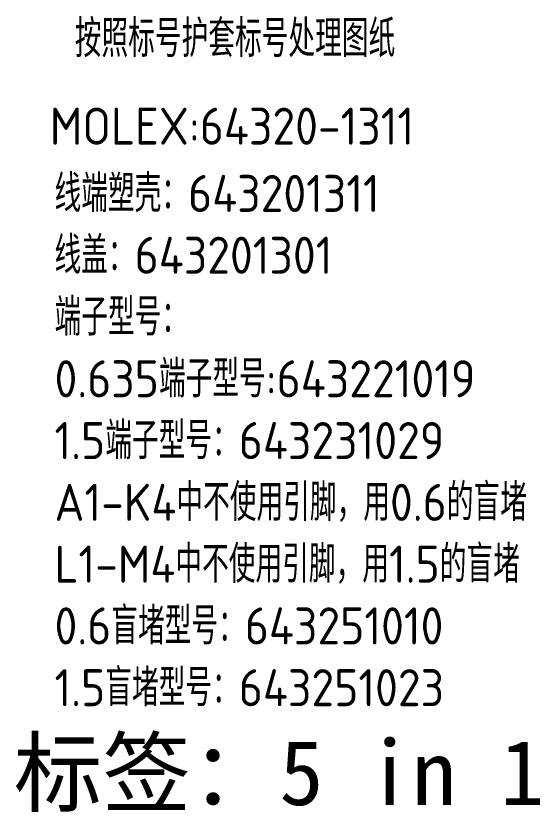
# Model space of a CAD drawing. Header units: millimetres. Extents: x 62 to 1873, y 998 to 1938.
# Drawn here: x 1106.79 to 1135.06, y 1433.19 to 1476.16 of the extents above; entities that cross this region are included whole.
import ezdxf

# ---------------------------------------------------------------- set-up
doc = ezdxf.new("R2010")
doc.units = ezdxf.units.MM
doc.layers.add('AM60', color=3, linetype='Continuous', lineweight=25)
doc.styles.get("Standard").update_dxf_attribs({"font": 'arial.ttf'})

msp = doc.modelspace()

# ---------------------------------------------------------------- texts
at = {"layer": 'AM60', "attachment_point": 1}
for s, width, insert, char_height in [('{\\Fisocp,gbcbig|c134;\\C3;按照标号护套标号处理图纸}', 36.31, (1109.967, 1475.942), 2), ('{\\Fisocp,gbcbig|c134;\\C3;MOLEX:64320-1311}', 36.31, (1108.622, 1471.213), 2), ('{\\fSimSun|b0|i0|c134|p2;\\C3;标签：5 in 1}', 50.04824, (1106.68, 1437.072), 3.5)]:
    msp.add_mtext_dynamic_manual_height_columns(s, width=width, gutter_width=12.5, heights=[0], dxfattribs=dict(at, insert=insert, char_height=char_height))
at = {"layer": 'AM60', "color": 2, "insert": (1108.875, 1467.58), "char_height": 2, "attachment_point": 1}
msp.add_mtext_dynamic_manual_height_columns('{\\Fisocp,gbcbig|c134;\\C3;线端塑壳：643201311\\P线盖：643201301\\P端子型号：\\P0.635端子型号:643221019\\P1.5端子型号：643231029\\PA1-K4中不使用引脚，用0.6的盲堵\\PL1-M4中不使用引脚，用1.5的盲堵\\P0.6盲堵型号：643251010\\P1.5盲堵型号：643251023}', width=32.98, gutter_width=12.5, heights=[0], dxfattribs=at)

doc.saveas('drawing.dxf')
